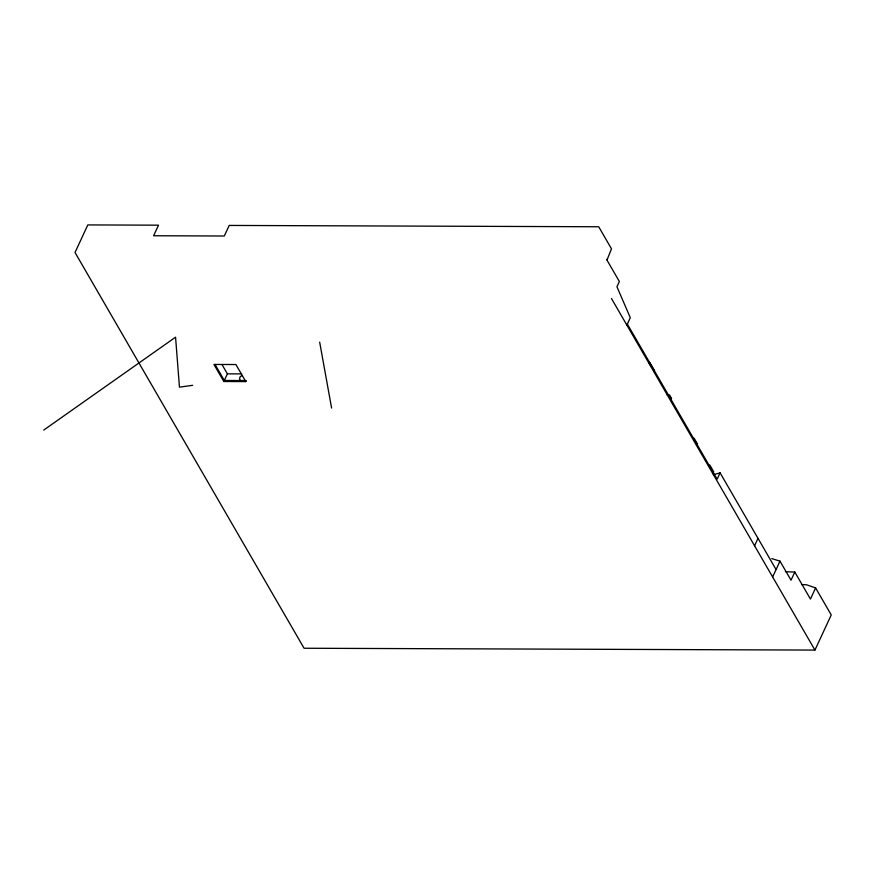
<?xml version="1.0" encoding="UTF-8"?>
<svg xmlns="http://www.w3.org/2000/svg" width="875" height="875" viewBox="0 0 875 875"><rect width="100%" height="100%" fill="white"/><g stroke="black" fill="none" stroke-linecap="round" stroke-linejoin="round"><path stroke-width="1.31" d="M215.097 364.536L224.317 380.472L246.269 380.548L245.777 381.598L223.825 381.522L227.391 373.844L222.119 364.733M607.042 259.897L611.494 248.85L598.708 226.756L229.206 225.433L224.295 236.009L153.606 235.747L158.517 225.181L87.817 224.919L75.02 252.503L304.062 648.244L814.942 650.081L831.25 614.95L815.609 587.934L806.433 584.752L801.511 584.609M626.861 325.095L630.295 317.702L616.941 286.748L619.369 281.52L606.583 259.427M648.802 362.195L651.875 367.259M669.134 395.609L670.644 397.972M670.622 400.553L671.595 398.475L669.561 394.964L667.209 394.964M712.753 473.725L713.672 471.745L709.767 464.997M776.07 569.559L720.092 472.839L717.139 479.194L627.353 324.045M754.578 545.77L758.012 538.366M772.636 576.964L779.975 561.137L771.728 558.6M785.389 571.714L794.806 572.042L791.022 580.202L779.975 561.137M815.609 587.934L810.447 599.058L794.806 572.042M43.75 430.062L175.569 337.192L179.452 387.155L192.653 385.306M713.672 474.677L720.092 472.839M227.391 373.844L241.598 373.887M694.05 438.113L697.517 444.095M649.206 361.572L654.587 370.88M649.403 363.245L651.809 367.402M611.472 298.517L814.942 650.081M245.777 381.598L235.9 364.525L213.948 364.448L223.825 381.522M319.67 342.158L331.603 408.078M240.231 380.286A7.131 4.047 24.9 0 1 242.102 375.725"/></g></svg>
